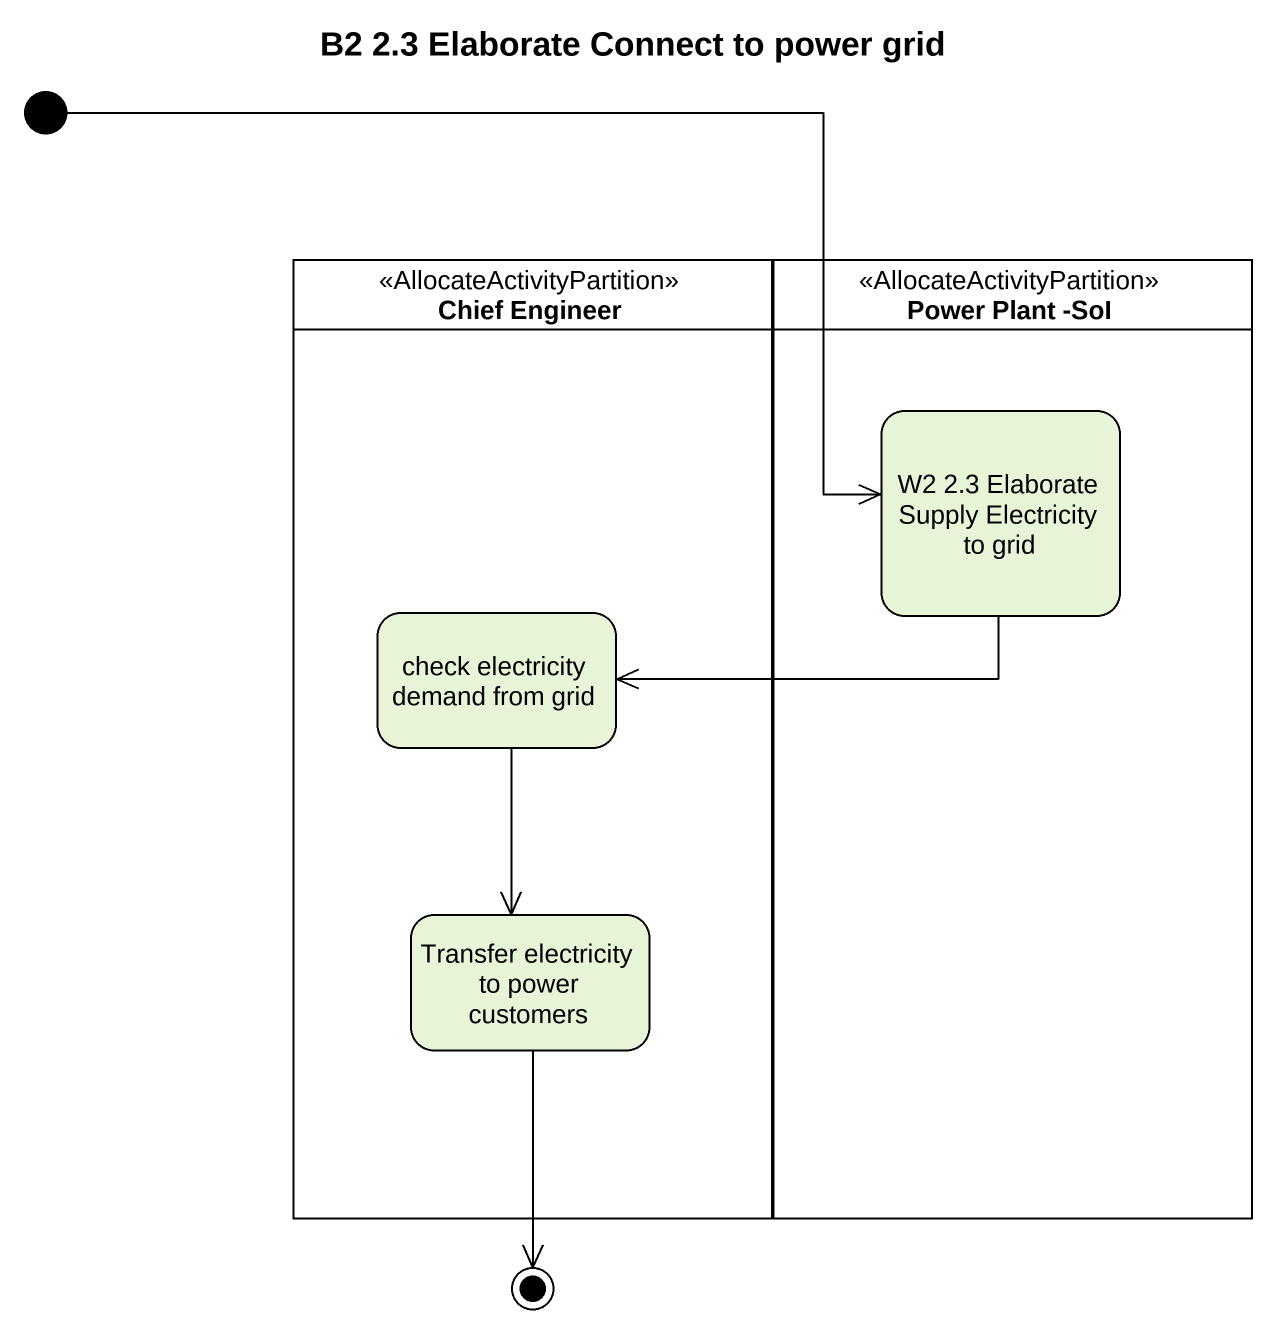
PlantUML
@startuml
title B2 2.3 Elaborate Connect to power grid
hide empty description
state initial1 <<start>>
state "Chief Engineer" as Chief_Engineer <<AllocateActivityPartition>> {
  state "check electricity demand from grid" as check_electricity_demand
  state "Transfer electricity to power customers" as Transfer_electricity_to
}
state "Power Plant -SoI" as Power_Plant_SoI <<AllocateActivityPartition>> {
  state "W2 2.3 Elaborate Supply Electricity to grid" as W2_2_3_Elaborate_Supply
}
state final1 <<end>>
initial1 -right-> W2_2_3_Elaborate_Supply
W2_2_3_Elaborate_Supply -left-> check_electricity_demand
check_electricity_demand --> Transfer_electricity_to
Transfer_electricity_to --> final1
@enduml
